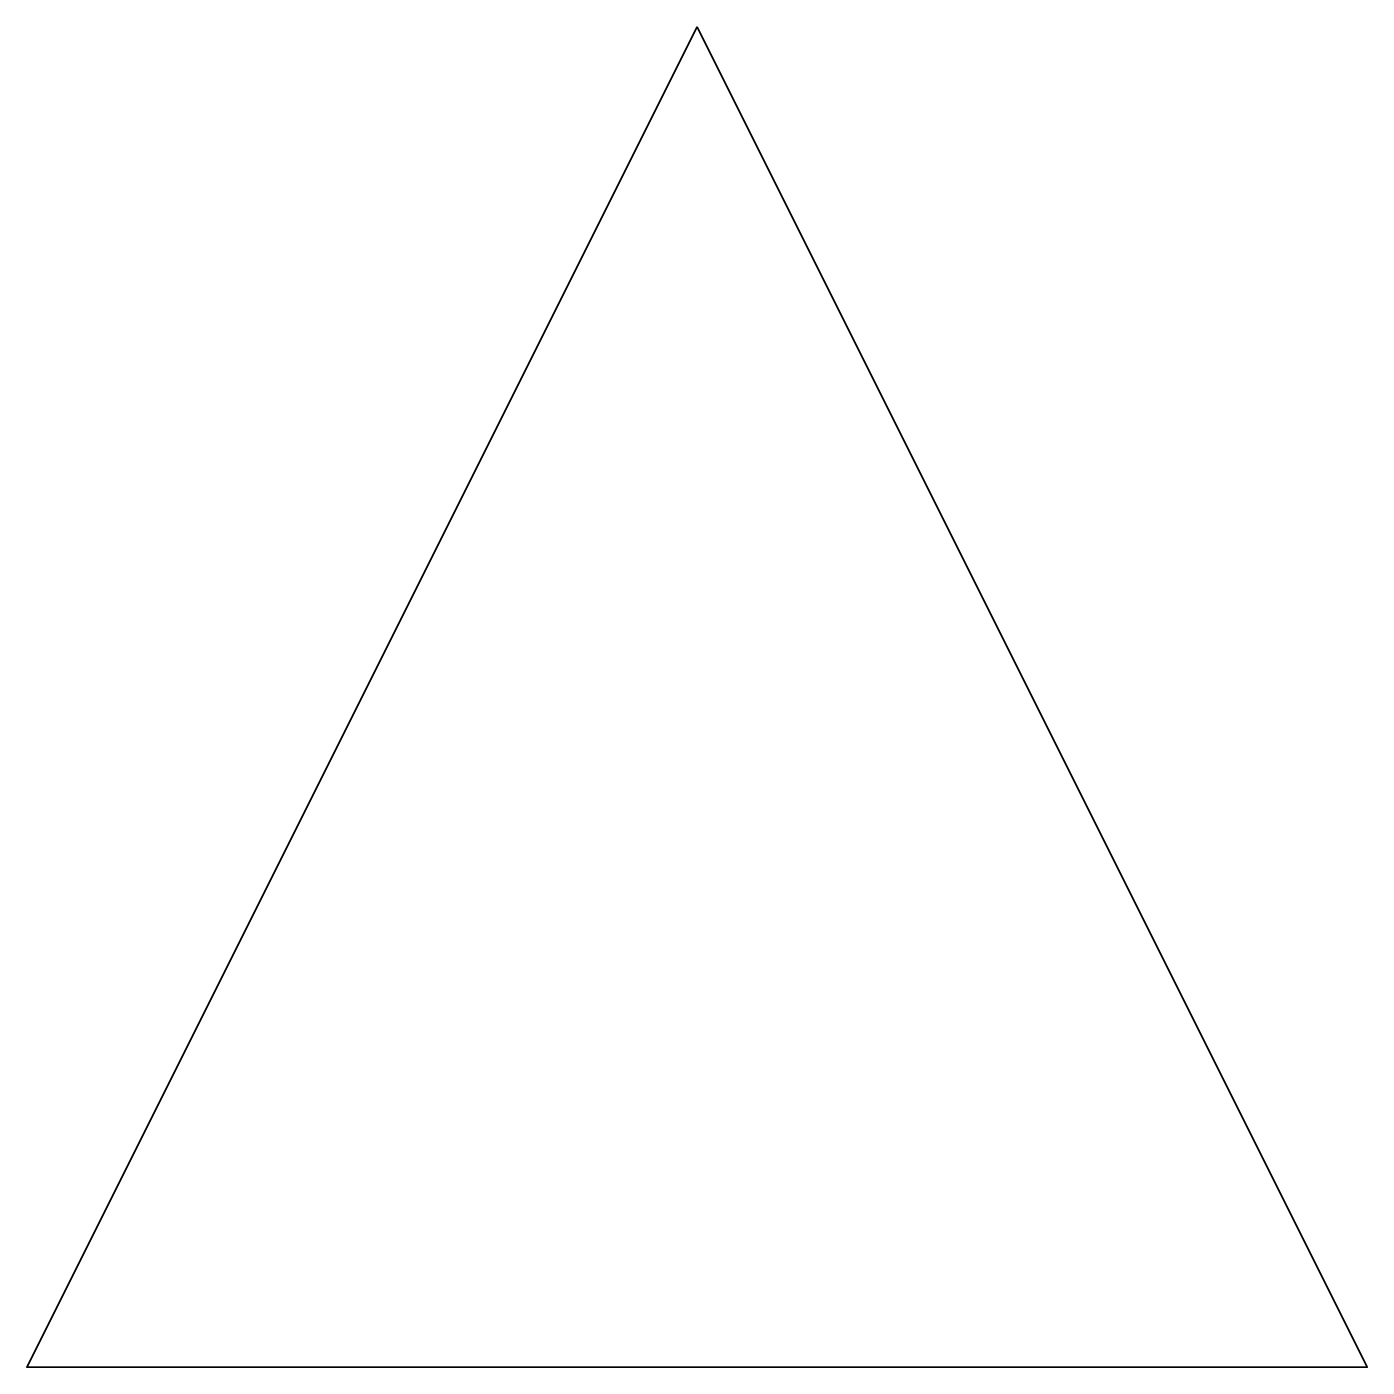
# Model space of a CAD drawing. Extents: x 0 to 10, y -10 to 0.
import ezdxf

# ---------------------------------------------------------------- set-up
doc = ezdxf.new("R2010")
doc.units = 0
doc.linetypes.add('Solid', pattern=[0])

msp = doc.modelspace()

# ---------------------------------------------------------------- linework, layer by layer
at = {"color": 0, "linetype": 'Solid', "lineweight": 35}
msp.add_lwpolyline([(5, 0), (10, -10), (0, -10), (5, 0)], close=True, dxfattribs=at)

doc.saveas('drawing.dxf')
